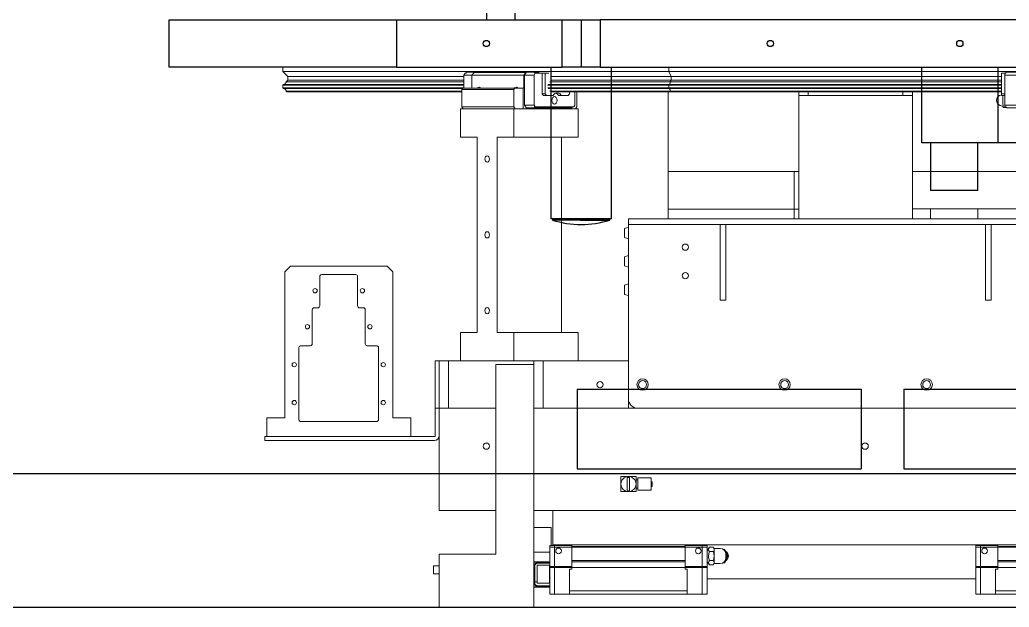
# Model space of a CAD drawing. Extents: x 500 to 100500, y -14500 to 21140.
# Drawn here: x 13504 to 14027, y -7569 to -7259 of the extents above; entities that cross this region are included whole.
import ezdxf

# ---------------------------------------------------------------- set-up
doc = ezdxf.new("R2010")
doc.units = 0
doc.linetypes.add('SLD-Solid', pattern=[0])
doc.layers.get('0').update_dxf_attribs({"linetype": 'CONTINUOUS'})
doc.layers.add('D', color=7, linetype='CONTINUOUS')
doc.layers.add('M06SMMF-001B', color=7, linetype='CONTINUOUS')
doc.layers.add('MODEL', color=7, linetype='SLD-Solid', lineweight=15)

# ---------------------------------------------------------------- blocks, each defined once
blk = doc.blocks.new('KSKDKFK')
blk.add_line((-19168.91, -27307.19, -52.38), (-15968.91, -27307.19, -52.38))
blk = doc.blocks.new('KA$C3c6553a9')
at = {"layer": 'M06SMMF-001B'}
for p, q in [((1034.5, 115, 160.86), (1184.5, 115, 160.86)), ((1034.5, 115, 160.86), (1034.5, 73, 160.86)), ((1184.5, 115, 160.86), (1184.5, 73, 160.86)), ((1207, 115, 160.86), (1207, 73, 160.86)), ((1207, 115, 160.86), (1357, 115, 160.86)), ((64.5, 70.5, 160.86), (2044.5, 70.5, 160.86)), ((1034.5, 73, 160.86), (1184.5, 73, 160.86)), ((1207, 73, 160.86), (1357, 73, 160.86)), ((44.5, 0, 160.86), (2044.5, 0, 160.86))]:
    blk.add_line(p, q, dxfattribs=at)
blk = doc.blocks.new('KCA$C73b08295')
at = {"layer": 'MODEL', "color": 1}
for p, q in [((0, 285), (0, 310)), ((120, 285), (120, 310)), ((217.5, 310), (217.5, 285)), ((120, 285), (0, 285)), ((60, 285), (60, 282.8)), ((263.75, 282.8), (60, 282.8)), ((60, 282.8), (62.7, 280.1)), ((207.5, 285), (120, 285)), ((156.96, 282.3), (156.59, 281.8)), ((156.96, 282.3), (161.29, 282.3)), ((159.85, 280.7), (160.95, 282.2)), ((160.95, 282.2), (188.26, 282.2)), ((161.29, 282.3), (161.21, 282.2)), ((163.42, 282.3), (161.29, 282.3)), ((163.42, 282.2), (163.42, 282.3)), ((188.26, 282.2), (187.25, 280.7)), ((187.55, 280.8), (188.5, 282.2)), ((188.5, 282.2), (188.26, 282.2)), ((188.57, 282.3), (188.5, 282.2)), ((193.29, 282.3), (188.57, 282.3)), ((193.29, 282.3), (192.95, 281.8)), ((193.29, 282.3), (195.25, 282.3)), ((195.25, 281.8), (195.25, 282.3)), ((217.5, 285), (207.5, 285)), ((227.5, 285), (217.5, 285)), ((707.5, 285), (227.5, 285)), ((263.75, 285), (263.75, 282.8)), ((263.75, 282.8), (265.1, 280.1)), ((671.25, 282.8), (263.75, 282.8)), ((441.81, 282.3), (441.79, 281.8)), ((441.81, 282.3), (448.21, 282.3)), ((62.7, 278.16), (61.75, 277.21)), ((61.75, 277.21), (155.52, 277.21)), ((155.52, 280.1), (62.7, 280.1)), ((62.7, 280.1), (62.7, 278.16)), ((62.7, 278.16), (155.52, 278.16)), ((156.26, 281.8), (155.52, 280.8)), ((155.52, 280.8), (159.92, 280.8)), ((155.52, 274), (155.52, 280.8)), ((156.26, 281.8), (156.59, 281.8)), ((159.85, 280.7), (187.25, 280.7)), ((159.85, 274.5), (159.85, 280.7)), ((187.25, 280.7), (187.25, 274.5)), ((192.64, 280.8), (187.55, 280.8)), ((187.55, 265), (187.55, 280.8)), ((193.32, 281.8), (192.64, 280.8)), ((192.64, 265), (192.64, 280.8)), ((193.32, 281.8), (192.95, 281.8)), ((197.03, 281.8), (193.32, 281.8)), ((197.03, 271), (197.03, 281.8)), ((198.51, 281.8), (197.03, 281.8)), ((198.51, 281.8), (198.51, 271)), ((200.42, 281.8), (198.51, 281.8)), ((201.01, 277.21), (264.62, 277.21)), ((201.57, 278.16), (265.1, 278.16)), ((265.1, 280.1), (201.67, 280.1)), ((264.62, 277.21), (265.1, 278.16)), ((264.62, 277.21), (439.54, 277.21)), ((265.1, 280.1), (265.1, 278.16)), ((439.54, 280.1), (265.1, 280.1)), ((265.1, 278.16), (439.54, 278.16)), ((439.54, 281.8), (439.54, 271)), ((439.54, 281.8), (441.29, 281.8)), ((441.29, 281.8), (441.25, 280.8)), ((441.25, 280.8), (448.13, 280.8)), ((441.25, 265), (441.25, 280.8)), ((441.29, 281.8), (441.79, 281.8)), ((60.4, 275.87), (60, 275.46)), ((60, 275.46), (60, 274.15)), ((60, 275.46), (155.52, 275.46)), ((155.52, 274.15), (60, 274.15)), ((60, 274.15), (60.42, 273.73)), ((155.52, 275.87), (60.4, 275.87)), ((60.42, 273.73), (154.83, 273.73)), ((154.53, 272.41), (61.74, 272.41)), ((61.74, 272.41), (62.15, 272)), ((154.52, 272), (62.15, 272)), ((154.52, 272), (154.52, 264)), ((154.53, 273.3), (155.02, 274)), ((154.53, 273.3), (181.96, 273.3)), ((154.53, 273.3), (154.53, 264)), ((182.46, 274), (155.02, 274)), ((182.46, 274), (181.96, 273.3)), ((181.96, 273.3), (181.96, 264)), ((186.88, 274), (182.46, 274)), ((186.88, 274), (186.88, 263)), ((186.91, 274), (186.88, 274)), ((199.83, 275.46), (263.75, 275.46)), ((263.75, 274.15), (199.85, 274.15)), ((200.11, 273.73), (263.96, 273.73)), ((263.95, 275.87), (200.12, 275.87)), ((264.62, 272.41), (201.03, 272.41)), ((264.83, 272), (201.3, 272)), ((211.34, 271), (211.34, 272)), ((214.26, 272), (214.26, 265)), ((215.2, 264), (215.2, 272)), ((263.75, 275.46), (263.95, 275.87)), ((263.75, 274.15), (263.75, 275.46)), ((263.75, 275.46), (439.54, 275.46)), ((263.96, 273.73), (263.75, 274.15)), ((439.54, 274.15), (263.75, 274.15)), ((439.54, 275.87), (263.95, 275.87)), ((263.96, 273.73), (439.54, 273.73)), ((264.83, 272), (264.62, 272.41)), ((439.54, 272.41), (264.62, 272.41)), ((439.54, 272), (264.83, 272)), ((332.5, 270), (332.5, 272)), ((337.5, 272), (337.5, 270)), ((387.5, 270), (387.5, 272)), ((392.5, 272), (392.5, 270)), ((197.71, 270), (197.03, 271)), ((198.51, 271), (197.03, 271)), ((197.71, 270), (199.18, 270)), ((199.18, 270), (198.51, 271)), ((199.18, 270), (202.82, 270)), ((205.56, 270), (207.04, 270)), ((207.04, 270), (210.67, 270)), ((210.67, 270), (211.34, 271)), ((263.5, 268.4), (263.5, 260.6)), ((337.5, 270), (332.5, 270)), ((332.5, 270), (332.5, 205)), ((387.5, 270), (337.5, 270)), ((392.5, 270), (387.5, 270)), ((392.5, 270), (392.5, 205)), ((439.54, 271), (441.25, 271)), ((439.54, 271), (439.58, 270)), ((441.25, 270), (439.58, 270)), ((153.75, 263), (153.74, 263)), ((153.74, 263), (153.74, 248)), ((153.75, 248), (153.75, 263)), ((153.75, 263), (182.03, 263)), ((154.52, 264), (155.22, 263)), ((154.53, 264), (181.96, 264)), ((155.23, 263), (154.53, 264)), ((181.96, 264), (182.67, 263)), ((182.03, 263), (182.03, 248)), ((215.98, 263), (182.03, 263)), ((192.64, 265), (187.55, 265)), ((187.55, 265), (188.57, 263.5)), ((188.57, 263.5), (192.92, 263.5)), ((188.94, 263), (189.28, 263.5)), ((192.64, 265), (193.32, 264)), ((192.95, 264), (192.92, 263.5)), ((192.92, 263.5), (212.51, 263.5)), ((192.95, 264), (193.32, 264)), ((193.32, 264), (213.59, 264)), ((194.69, 263.5), (195.03, 263)), ((201.11, 263), (201.45, 263.5)), ((206.86, 263.5), (207.2, 263)), ((209.85, 263), (209.85, 263.5)), ((210.94, 263), (210.94, 263.5)), ((213.22, 264), (212.51, 263.5)), ((213.59, 264), (214.26, 265)), ((214.49, 263), (215.2, 264)), ((215.98, 263), (215.98, 248)), ((439.95, 264.5), (440.35, 264.5)), ((440.45, 263.75), (441.95, 263.75)), ((441.25, 265), (441.29, 264)), ((441.25, 265), (448.1, 265)), ((441.79, 264), (441.29, 264)), ((442.31, 263.5), (441.79, 264)), ((442.31, 263.5), (448.1, 263.5)), ((263.5, 256.4), (263.5, 230)), ((153.74, 248), (153.75, 248)), ((153.75, 248), (162.59, 248)), ((162.58, 145), (162.58, 248)), ((162.59, 248), (162.59, 145)), ((173.2, 248), (182.03, 248)), ((173.2, 145), (173.2, 248)), ((182.03, 248), (215.98, 248)), ((207.14, 145), (207.14, 248)), ((263.5, 230), (263.5, 210)), ((263.5, 230), (330.02, 230)), ((330.02, 210), (330.02, 230)), ((330.02, 230), (332.5, 230)), ((392.5, 230), (460, 230)), ((263.5, 210), (263.5, 205)), ((263.5, 210), (330, 210)), ((330, 210), (330, 205)), ((330, 210), (332.5, 210)), ((332.5, 210), (330.02, 210)), ((460, 210.3), (392.5, 210.3)), ((402, 210.3), (402, 205)), ((427, 205), (427, 210.3)), ((242.5, 202), (242.5, 205)), ((242.5, 205), (247.5, 205)), ((247.5, 205), (477.5, 205)), ((242.45, 200.58), (240.41, 199.9)), ((240.41, 195.1), (240.41, 199.9)), ((242.5, 200.59), (242.45, 200.58)), ((247.5, 202), (242.5, 202)), ((242.5, 201.5), (242.5, 202)), ((242.5, 110), (242.5, 201.5)), ((247.5, 202), (477.5, 202)), ((291, 162), (291, 202)), ((294, 162), (294, 202)), ((431, 162), (431, 202)), ((434, 162), (434, 202)), ((240.41, 195.1), (242.45, 194.42)), ((242.45, 194.42), (242.5, 194.41)), ((242.45, 185.58), (240.41, 184.9)), ((240.41, 180.1), (240.41, 184.9)), ((242.5, 185.59), (242.45, 185.58)), ((64, 180), (61, 177)), ((64, 180), (115, 180)), ((118, 177), (115, 180)), ((240.41, 180.1), (242.45, 179.42)), ((242.45, 179.42), (242.5, 179.41)), ((61, 177), (61, 100)), ((79.5, 159), (79.5, 174.5)), ((80.5, 175.5), (98.5, 175.5)), ((99.5, 174.5), (99.5, 159)), ((118, 100), (118, 177)), ((242.45, 170.58), (240.41, 169.9)), ((240.41, 165.1), (240.41, 169.9)), ((242.5, 170.59), (242.45, 170.58)), ((240.41, 165.1), (242.45, 164.42)), ((242.45, 164.42), (242.5, 164.41)), ((294, 162), (291, 162)), ((431, 162), (434, 162)), ((75.5, 139), (75.5, 157)), ((76.5, 158), (78.5, 158)), ((100.5, 158), (102.5, 158)), ((103.5, 157), (103.5, 139)), ((153.74, 145), (153.74, 130)), ((153.74, 145), (153.75, 145)), ((153.75, 130), (153.75, 145)), ((162.59, 145), (153.75, 145)), ((182.03, 145), (173.2, 145)), ((182.03, 145), (182.03, 130)), ((182.03, 145), (215.98, 145)), ((215.98, 145), (215.98, 130)), ((68.5, 99), (68.5, 137)), ((69.5, 138), (74.5, 138)), ((104.5, 138), (109.5, 138)), ((110.5, 137), (110.5, 99)), ((140.5, 130), (142.5, 130)), ((140.5, 127), (140.5, 130)), ((140.5, 127), (140.5, 108)), ((142.5, 105), (142.5, 130)), ((142.5, 130), (147.5, 130)), ((147.5, 130), (147.5, 105)), ((147.5, 130), (182.5, 130)), ((172.5, 28), (172.5, 128)), ((172.5, 128), (192.5, 128)), ((182.5, 130), (192.5, 130)), ((192.5, 128), (192.5, 130)), ((192.5, 130), (197.5, 130)), ((192.5, 128), (192.5, 0)), ((197.5, 130), (197.5, 105)), ((197.5, 130), (242.5, 130)), ((242.5, 110), (242.5, 105)), ((140.5, 105), (140.5, 108)), ((142.5, 105), (140.5, 105)), ((140.5, 105), (140.5, 90.5)), ((142.5, 105), (142.5, 90.5)), ((147.5, 105), (142.5, 105)), ((147.5, 105), (172.5, 105)), ((197.5, 105), (192.5, 105)), ((197.5, 105), (242.5, 105)), ((242.5, 105), (247.5, 105)), ((247.5, 105), (477.5, 105)), ((61, 100), (51.5, 100)), ((51.5, 90), (51.5, 100)), ((127.5, 100), (118, 100)), ((127.5, 100), (127.5, 90)), ((109.5, 98), (69.5, 98)), ((50.5, 88), (50.5, 90)), ((50.5, 90), (53.5, 90)), ((140, 90), (53.5, 90)), ((142.5, 51), (142.5, 90.5)), ((53.5, 88), (50.5, 88)), ((53.5, 88), (140, 88)), ((238.5, 69), (242.5, 69)), ((238.5, 69), (238.5, 65)), ((241.9, 68.45), (241.9, 61.55)), ((246.5, 69), (242.5, 69)), ((243.1, 61.55), (243.1, 68.45)), ((246.5, 69), (246.5, 65)), ((254.5, 68.25), (247.5, 68.25)), ((247.5, 68.25), (247.5, 61.75)), ((254.5, 61.75), (254.5, 68.25)), ((238.5, 65), (238.5, 61)), ((247.5, 67.25), (246.5, 67.25)), ((246.5, 65), (246.5, 61)), ((246.5, 62.75), (247.5, 62.75)), ((255, 66.25), (254.5, 66.25)), ((254.5, 63.75), (255, 63.75)), ((255, 63.75), (255, 66.25)), ((242.5, 61), (238.5, 61)), ((242.5, 61), (246.5, 61)), ((247.5, 61.75), (254.5, 61.75)), ((142.5, 51), (172.5, 51)), ((192.5, 51), (547.5, 51)), ((202.5, 33), (202.5, 51)), ((201.7, 42), (192.5, 42)), ((201.7, 32.6), (201.7, 42)), ((201, 32.6), (203.5, 32.6)), ((201, 32.6), (201, 31.6)), ((203.5, 31.6), (201, 31.6)), ((201, 21.4), (201, 31.6)), ((202.5, 33), (547.5, 33)), ((203.5, 32.6), (203.5, 31.6)), ((203.5, 31.6), (203.5, 32.6)), ((212.6, 31.6), (203.5, 31.6)), ((203.5, 31.6), (203.5, 21.46)), ((212.6, 33), (212.6, 31.98)), ((212.6, 31.73), (212.6, 31.98)), ((272.4, 31.98), (212.6, 31.98)), ((212.6, 31.98), (212.6, 31.73)), ((272.4, 31.73), (212.6, 31.73)), ((212.6, 24.6), (212.6, 31.73)), ((272.4, 31.98), (272.4, 33)), ((281.5, 32.6), (272.4, 32.6)), ((272.4, 31.73), (272.4, 31.98)), ((272.4, 31.73), (272.4, 24.6)), ((281.5, 31.6), (272.4, 31.6)), ((281.5, 32.6), (284, 32.6)), ((281.5, 32.6), (281.5, 31.6)), ((281.5, 31.6), (281.5, 32.6)), ((284, 31.6), (281.5, 31.6)), ((281.5, 31.6), (281.5, 21.46)), ((284, 31.6), (284, 32.6)), ((285.31, 31.62), (284, 30)), ((284, 31.6), (284, 21.4)), ((287.44, 31.62), (285.31, 31.62)), ((287.8, 31), (287.44, 31.62)), ((287.44, 31.62), (287.8, 30.46)), ((426, 32.6), (428.5, 32.6)), ((426, 32.6), (426, 31.6)), ((428.5, 31.6), (426, 31.6)), ((426, 21.4), (426, 31.6)), ((428.5, 32.6), (428.5, 31.6)), ((428.5, 31.6), (428.5, 32.6)), ((437.6, 31.6), (428.5, 31.6)), ((428.5, 31.6), (428.5, 21.46)), ((437.6, 33), (437.6, 31.98)), ((437.6, 31.73), (437.6, 31.98)), ((497.4, 31.98), (437.6, 31.98)), ((437.6, 31.98), (437.6, 31.73)), ((497.4, 31.73), (437.6, 31.73)), ((437.6, 24.6), (437.6, 31.73)), ((142.5, 0), (142.5, 28)), ((142.5, 28), (172.5, 28)), ((201, 29), (192.5, 29)), ((287.44, 29.31), (285.31, 29.31)), ((287.8, 27), (287.44, 29.31)), ((287.8, 27), (287.44, 24.69)), ((291, 31), (287.8, 31)), ((287.8, 31), (287.8, 30.46)), ((287.8, 30.46), (287.8, 27)), ((287.8, 27), (287.8, 23.54)), ((292.84, 30.5), (292.55, 30.5)), ((292.96, 30.23), (292.84, 30.5)), ((292.84, 30.5), (293.25, 30.5)), ((294.3, 28.75), (293.25, 30.5)), ((293.96, 25.76), (294.71, 27)), ((294, 26), (294, 28)), ((294.71, 27), (294.1, 28.03)), ((294.3, 25.25), (295.12, 27)), ((294.71, 27), (295.12, 27)), ((295.06, 28.21), (294.74, 28.72)), ((142.5, 21.85), (139.5, 21.85)), ((139.5, 21.85), (139.5, 17.65)), ((192.5, 24), (201, 24)), ((192.5, 23.9), (201, 23.9)), ((201, 23.75), (192.5, 23.75)), ((192.75, 12.85), (192.75, 21.65)), ((193, 12.85), (193, 21.65)), ((194.25, 22.2), (200.75, 22.2)), ((194.25, 22.2), (194.25, 22.13)), ((194.25, 22.13), (200.75, 22.13)), ((194.25, 12.65), (194.25, 22.13)), ((194.6, 23.5), (200.4, 23.5)), ((200.4, 23.25), (194.6, 23.25)), ((200.75, 22.2), (200.75, 22.13)), ((200.75, 22.13), (200.75, 12.65)), ((201, 21.4), (201, 20.9)), ((203.5, 20.96), (203.5, 21.46)), ((203.5, 21.46), (212.6, 21.46)), ((203.5, 21.4), (203.5, 20.9)), ((203.5, 8.81), (203.5, 20.96)), ((203.5, 20.96), (212.6, 20.96)), ((212.6, 24.6), (212.6, 21.46)), ((212.6, 24.6), (272.4, 24.6)), ((212.6, 24.6), (212.6, 23.92)), ((212.6, 20.97), (212.6, 23.92)), ((212.6, 20.96), (212.6, 20.97)), ((212.6, 20.97), (272.4, 20.97)), ((212.6, 20.97), (212.6, 20.16)), ((212.6, 20.16), (212.6, 20.96)), ((272.4, 23.92), (272.4, 24.6)), ((272.4, 23.92), (272.4, 23.14)), ((272.4, 23.14), (272.4, 20.97)), ((272.4, 21.46), (281.5, 21.46)), ((272.4, 20.16), (272.4, 20.97)), ((281.5, 20.96), (272.4, 20.96)), ((272.4, 20.16), (272.4, 20.96)), ((281.5, 20.96), (281.5, 21.46)), ((281.5, 20.9), (281.5, 21.4)), ((281.5, 21.4), (284, 21.4)), ((281.5, 20.96), (281.5, 20.9)), ((284, 24), (285.31, 22.38)), ((284, 20.9), (284, 21.4)), ((287.44, 24.69), (285.31, 24.69)), ((285.31, 22.38), (287.44, 22.38)), ((287.44, 24.69), (287.8, 23.54)), ((287.8, 23.54), (287.44, 22.38)), ((287.44, 22.38), (287.8, 23)), ((287.8, 23.54), (287.8, 23)), ((287.8, 23), (291, 23)), ((292.56, 23.5), (292.84, 23.5)), ((292.84, 23.5), (292.99, 23.81)), ((292.84, 23.5), (293.25, 23.5)), ((293.25, 23.5), (294.3, 25.25)), ((294.74, 25.28), (295.06, 25.79)), ((426, 21.4), (426, 20.9)), ((428.5, 20.96), (428.5, 21.46)), ((428.5, 21.46), (437.6, 21.46)), ((428.5, 21.4), (428.5, 20.9)), ((428.5, 8.81), (428.5, 20.96)), ((428.5, 20.96), (437.6, 20.96)), ((437.6, 24.6), (437.6, 21.46)), ((437.6, 24.6), (497.4, 24.6)), ((437.6, 24.6), (437.6, 23.92)), ((437.6, 20.97), (437.6, 23.92)), ((437.6, 20.96), (437.6, 20.97)), ((437.6, 20.97), (497.4, 20.97)), ((437.6, 20.97), (437.6, 20.16)), ((437.6, 20.16), (437.6, 20.96)), ((139.5, 17.65), (142.5, 17.65)), ((203.5, 20.9), (201, 20.9)), ((201, 8.85), (201, 20.9)), ((211.4, 20.16), (212.6, 20.16)), ((211.4, 20.16), (211.4, 8.81)), ((211.4, 20.16), (211.4, 8.72)), ((211.4, 20.16), (212.6, 20.16)), ((273.6, 20.16), (272.4, 20.16)), ((273.6, 20.16), (272.4, 20.16)), ((273.6, 20.16), (273.6, 8.72)), ((273.6, 20.16), (273.6, 8.81)), ((281.5, 20.9), (281.5, 8.85)), ((281.5, 20.9), (281.5, 8.81)), ((284, 20.9), (284, 8.85)), ((428.5, 20.9), (426, 20.9)), ((426, 8.85), (426, 20.9)), ((436.4, 20.16), (437.6, 20.16)), ((436.4, 20.16), (436.4, 8.81)), ((436.4, 20.16), (436.4, 8.72)), ((436.4, 20.16), (437.6, 20.16)), ((192.5, 10.75), (201, 10.75)), ((192.5, 10.6), (201, 10.6)), ((194.25, 13.33), (193, 13.33)), ((200.75, 12.65), (194.25, 12.65)), ((194.6, 11.25), (200.4, 11.25)), ((200.4, 11), (194.6, 11)), ((201, 13.33), (200.75, 13.33)), ((284, 15), (426, 15)), ((201, 6.85), (201, 8.85)), ((201, 6.85), (203.5, 6.85)), ((201, 6.85), (203.5, 6.85)), ((201, 6.85), (201, 6.85)), ((203.5, 6.81), (203.5, 8.81)), ((203.5, 6.81), (211.4, 6.81)), ((211.4, 8.81), (211.4, 6.81)), ((211.4, 8.72), (273.6, 8.72)), ((211.4, 6.8), (211.4, 8.72)), ((273.6, 6.8), (211.4, 6.8)), ((273.6, 8.81), (273.6, 6.81)), ((273.6, 8.72), (273.6, 6.8)), ((281.5, 6.81), (273.6, 6.81)), ((281.5, 8.85), (281.5, 6.85)), ((281.5, 8.81), (281.5, 6.81)), ((284, 6.85), (281.5, 6.85)), ((284, 8.85), (284, 6.85)), ((284, 6.85), (284, 6.85)), ((426, 6.85), (426, 8.85)), ((426, 6.85), (428.5, 6.85)), ((426, 6.85), (428.5, 6.85)), ((426, 6.85), (426, 6.85)), ((428.5, 6.81), (428.5, 8.81)), ((428.5, 6.81), (436.4, 6.81)), ((436.4, 8.81), (436.4, 6.81)), ((436.4, 8.72), (498.6, 8.72)), ((436.4, 6.8), (436.4, 8.72)), ((498.6, 6.8), (436.4, 6.8)), ((142.5, 0), (192.5, 0))]:
    blk.add_line(p, q, dxfattribs=at)
at = {"layer": 'MODEL', "color": 1, "flags": 128}
for points in [[(204.8, 267.5), (204.7, 266.73), (204.41, 266.09), (203.97, 265.65), (203.45, 265.5), (202.93, 265.65), (202.5, 266.09), (202.2, 266.73), (202.1, 267.5), (202.2, 268.27), (202.5, 268.91), (202.93, 269.35), (203.45, 269.5), (203.97, 269.35), (204.41, 268.91), (204.7, 268.27), (204.8, 267.5)], [(441.98, 263.82), (441.95, 263.75), (441.9, 263.89)], [(169.06, 236.5), (168.97, 237.13), (168.72, 237.67), (168.34, 238.02), (167.89, 238.15), (167.45, 238.02), (167.07, 237.67), (166.81, 237.13), (166.73, 236.5), (166.81, 235.87), (167.07, 235.33), (167.45, 234.98), (167.89, 234.85), (168.34, 234.98), (168.72, 235.33), (168.97, 235.87), (169.06, 236.5)], [(169.06, 196.5), (168.97, 197.13), (168.72, 197.67), (168.34, 198.02), (167.89, 198.15), (167.45, 198.02), (167.07, 197.67), (166.81, 197.13), (166.73, 196.5), (166.81, 195.87), (167.07, 195.33), (167.45, 194.98), (167.89, 194.85), (168.34, 194.98), (168.72, 195.33), (168.97, 195.87), (169.06, 196.5)], [(169.06, 156.5), (168.97, 157.13), (168.72, 157.67), (168.34, 158.02), (167.89, 158.15), (167.45, 158.02), (167.07, 157.67), (166.81, 157.13), (166.73, 156.5), (166.81, 155.87), (167.07, 155.33), (167.45, 154.98), (167.89, 154.85), (168.34, 154.98), (168.72, 155.33), (168.97, 155.87), (169.06, 156.5)], [(203.5, 32.6), (208.6, 32.6), (212.6, 32.6)], [(203.5, 21.4), (203.5, 27.11), (203.5, 31.6)], [(272.4, 32.6), (277.5, 32.6), (281.5, 32.6)], [(281.5, 31.6), (281.5, 25.89), (281.5, 21.4)], [(428.5, 32.6), (433.6, 32.6), (437.6, 32.6)], [(428.5, 21.4), (428.5, 27.11), (428.5, 31.6)], [(295.41, 27), (295.25, 27.82), (295.06, 28.21)], [(295.06, 25.79), (295.25, 26.18), (295.41, 27)], [(200.4, 23.5), (200.76, 23.46), (201, 23.4)], [(201, 23.13), (200.71, 23.22), (200.4, 23.25)], [(201, 21.4), (202.4, 21.4), (203.5, 21.4)], [(272.4, 23.92), (238.91, 23.92), (212.6, 23.92)], [(426, 21.4), (427.4, 21.4), (428.5, 21.4)], [(497.4, 23.92), (463.91, 23.92), (437.6, 23.92)], [(203.5, 8.85), (203.5, 15.6), (203.5, 20.9)], [(284, 20.9), (282.6, 20.9), (281.5, 20.9)], [(428.5, 8.85), (428.5, 15.6), (428.5, 20.9)], [(200.4, 11.25), (200.71, 11.28), (201, 11.37)], [(201, 11.1), (200.76, 11.04), (200.4, 11)], [(203.5, 6.85), (203.5, 6.89), (203.5, 7), (203.5, 7.19), (203.5, 7.44), (203.5, 7.74), (203.5, 8.08), (203.5, 8.46), (203.5, 8.85)], [(284, 6.85), (282.6, 6.85), (281.5, 6.85)], [(428.5, 6.85), (428.5, 6.89), (428.5, 7), (428.5, 7.19), (428.5, 7.44), (428.5, 7.74), (428.5, 8.08), (428.5, 8.46), (428.5, 8.85)]]:
    blk.add_lwpolyline(points, dxfattribs=at)
at = {"layer": 'MODEL', "color": 1}
for centre, radius in [((167.5, 297.5), 1.65), ((317.5, 297.5), 1.65), ((417.5, 297.5), 1.65), ((272.5, 190), 1.65), ((272.5, 175), 1.65), ((77, 167), 1.13), ((102, 167), 1.13), ((73, 148), 1.13), ((106, 148), 1.13), ((66, 128), 1.13), ((113, 128), 1.13), ((250, 117.5), 3), ((325, 117.5), 3), ((400, 117.5), 3), ((227.5, 117.5), 1.65), ((250, 117.5), 2.1), ((325, 117.5), 2.1), ((400, 117.5), 2.1), ((66, 108), 1.13), ((113, 108), 1.13), ((167.5, 85), 1.65), ((367.5, 85), 1.65), ((205.6, 29.7), 1.5), ((279.4, 29.7), 1.5), ((430.6, 29.7), 1.5)]:
    blk.add_circle(centre, radius, dxfattribs=at)
for centre, radius, start, end in [((204.93, 269.2), 2.26, 20.8832, 159.1168), ((202.97, 268.73), 2.89, 26.0309, 64.98), ((439.95, 267.5), 3, 97.4976, 270), ((460.32, 266.5), 20.06, 177.1289, 187.8663), ((504.43, 267.68), 64.14, 177.9287, 180.1623), ((80.5, 174.5), 1, 90, 180), ((98.5, 174.5), 1, 0, 90), ((76.5, 157), 1, 90, 180), ((78.5, 159), 1, 270, 0), ((100.5, 159), 1, 180, 270), ((102.5, 157), 1, 0, 90), ((69.5, 137), 1, 90, 180), ((74.5, 139), 1, 270, 0), ((104.5, 139), 1, 180, 270), ((109.5, 137), 1, 0, 90), ((247.5, 110), 5, 180, 270), ((69.5, 99), 1, 180, 270), ((109.5, 99), 1, 270, 0), ((140, 90.5), 0.5, 270, 0), ((140, 90.5), 2.5, 270, 0), ((242.5, 65), 4, 90, 180), ((242.5, 65), 3.5, 80.1291, 99.8709), ((242.5, 65), 4, 360, 90), ((242.5, 65), 4, 180, 270), ((242.5, 65), 4, 270, 360), ((242.5, 65), 3.5, 260.1291, 279.8709), ((291, 28), 3, 0, 90), ((292.17, 26.94), 3.06, 300.8001, 1.12), ((292.13, 27.04), 3.1, 359.2648, 56.8578), ((194.6, 21.65), 1.85, 90, 180), ((194.6, 21.65), 1.6, 90, 180), ((291, 26), 3, 270, 0), ((194.6, 12.85), 1.85, 180, 270), ((194.6, 12.85), 1.6, 180, 270)]:
    blk.add_arc(centre, radius, start, end, dxfattribs=at)
for centre, ratio in [((159.48, 274.5), 0.73798), ((186.91, 274.5), 0.676234)]:
    blk.add_ellipse(centre, major_axis=(0, 0.5), ratio=ratio, start_param=3.141593, end_param=4.712389, dxfattribs=at)
for points, knots in [([(61.75, 277.21), (61.71, 277.04), (61.63, 276.69), (61.3, 276.27), (60.88, 275.97), (60.56, 275.9), (60.4, 275.87)], [0, 0, 0, 0, 0.25788, 0.515759, 0.773639, 1, 1, 1, 1]), ([(61.75, 277.21), (61.71, 277.04), (61.63, 276.69), (61.3, 276.27), (60.88, 275.97), (60.56, 275.9), (60.4, 275.87)], [0, 0, 0, 0, 0.25788, 0.515759, 0.773639, 1, 1, 1, 1]), ([(264.62, 277.21), (264.6, 277.04), (264.56, 276.69), (264.4, 276.27), (264.19, 275.97), (264.03, 275.9), (263.95, 275.87)], [0, 0, 0, 0, 0.25788, 0.515759, 0.773639, 1, 1, 1, 1]), ([(264.62, 277.21), (264.6, 277.04), (264.56, 276.69), (264.4, 276.27), (264.19, 275.97), (264.03, 275.9), (263.95, 275.87)], [0, 0, 0, 0, 0.25788, 0.515759, 0.773639, 1, 1, 1, 1]), ([(60.42, 273.73), (60.59, 273.69), (60.93, 273.61), (61.36, 273.27), (61.64, 272.86), (61.71, 272.55), (61.74, 272.41)], [0, 0, 0, 0, 0.261455, 0.52291, 0.784364, 1, 1, 1, 1]), ([(60.42, 273.73), (60.59, 273.69), (60.93, 273.61), (61.36, 273.27), (61.64, 272.86), (61.71, 272.55), (61.74, 272.41)], [0, 0, 0, 0, 0.261455, 0.52291, 0.784364, 1, 1, 1, 1]), ([(163.65, 274.5), (163.65, 274.5), (163.42, 274.37), (163.01, 274.16), (162.45, 274.01), (162.19, 274), (162.12, 274)], [0, 0, 0, 0, 0.0059808, 0.5581749, 0.8904054, 1, 1, 1, 1]), ([(164.47, 274), (164.43, 274.02), (164.31, 274.06), (164.01, 274.28), (163.74, 274.45), (163.65, 274.5), (163.65, 274.5)], [0, 0, 0, 0, 0.275969, 0.7737955, 0.9940207, 1, 1, 1, 1]), ([(183.45, 274.5), (183.45, 274.5), (183.22, 274.37), (182.81, 274.16), (182.25, 274.01), (181.99, 274), (181.92, 274)], [0, 0, 0, 0, 0.005981, 0.558175, 0.890405, 1, 1, 1, 1]), ([(184.27, 274), (184.23, 274.02), (184.11, 274.06), (183.81, 274.28), (183.54, 274.45), (183.45, 274.5), (183.45, 274.5)], [0, 0, 0, 0, 0.275969, 0.773795, 0.994021, 1, 1, 1, 1]), ([(263.51, 272), (263.51, 271.99), (263.51, 271.95), (263.51, 271.85), (263.51, 271.71), (263.51, 271.56), (263.51, 271.35), (263.51, 271.13), (263.51, 270.9), (263.51, 270.71), (263.51, 270.46), (263.51, 270.21), (263.51, 269.98), (263.51, 269.75), (263.51, 269.54), (263.51, 269.33), (263.51, 269.14), (263.51, 268.97), (263.5, 268.82), (263.5, 268.72), (263.5, 268.63), (263.5, 268.56), (263.5, 268.5), (263.5, 268.43), (263.5, 268.4), (263.5, 268.4), (263.5, 268.4)], [0, 0, 0, 0, 0.006823, 0.041835, 0.076847, 0.111859, 0.149398, 0.219362, 0.254374, 0.291914, 0.336416, 0.406377, 0.441387, 0.478925, 0.548885, 0.583895, 0.621433, 0.691396, 0.726407, 0.763946, 0.798958, 0.83397, 0.868983, 0.906522, 0.976484, 1, 1, 1, 1]), ([(263.96, 273.73), (264.04, 273.69), (264.22, 273.61), (264.43, 273.27), (264.57, 272.86), (264.61, 272.55), (264.62, 272.41)], [0, 0, 0, 0, 0.261455, 0.52291, 0.784364, 1, 1, 1, 1]), ([(263.96, 273.73), (264.04, 273.69), (264.22, 273.61), (264.43, 273.27), (264.57, 272.86), (264.61, 272.55), (264.62, 272.41)], [0, 0, 0, 0, 0.261455, 0.52291, 0.784364, 1, 1, 1, 1]), ([(263.5, 260.58), (263.5, 260.58), (263.5, 260.6), (263.5, 260.6), (263.5, 260.59), (263.5, 260.54), (263.5, 260.46), (263.5, 260.37), (263.5, 260.25), (263.5, 260.1), (263.51, 259.98), (263.51, 259.85), (263.51, 259.71), (263.51, 259.56), (263.51, 259.35), (263.51, 259.13), (263.51, 258.9), (263.51, 258.71), (263.51, 258.46), (263.51, 258.21), (263.51, 257.98), (263.51, 257.75), (263.51, 257.54), (263.51, 257.33), (263.51, 257.14), (263.51, 256.97), (263.5, 256.82), (263.5, 256.72), (263.5, 256.63), (263.5, 256.56), (263.5, 256.5), (263.5, 256.43), (263.5, 256.4), (263.5, 256.4), (263.5, 256.4)], [0, 0, 0, 0, 0.021523, 0.046885, 0.074078, 0.124757, 0.150118, 0.177309, 0.227989, 0.25335, 0.280543, 0.305905, 0.331268, 0.356631, 0.383824, 0.434506, 0.459868, 0.487062, 0.5193, 0.569979, 0.595341, 0.622533, 0.673212, 0.698574, 0.725766, 0.776447, 0.801809, 0.829003, 0.854365, 0.879728, 0.905091, 0.932285, 0.982965, 1, 1, 1, 1]), ([(285.31, 29.31), (285.09, 29.64), (284.65, 30.3), (284.92, 31.11), (285.24, 31.53), (285.31, 31.62)], [0, 0, 0, 0, 0.435632, 0.875568, 1, 1, 1, 1]), ([(285.31, 29.31), (285.09, 28.65), (284.65, 27.32), (284.92, 25.7), (285.24, 24.87), (285.31, 24.69)], [0, 0, 0, 0, 0.435632, 0.875568, 1, 1, 1, 1]), ([(287.8, 30.46), (287.78, 30.28), (287.75, 29.89), (287.55, 29.51), (287.44, 29.31)], [0, 0, 0, 0, 0.461018, 1, 1, 1, 1]), ([(295.12, 27), (294.99, 27.31), (294.75, 27.88), (294.44, 28.48), (294.3, 28.75)], [0, 0, 0, 0, 0.53866, 1, 1, 1, 1]), ([(285.31, 24.69), (285.09, 24.36), (284.65, 23.7), (284.92, 22.89), (285.24, 22.47), (285.31, 22.38)], [0, 0, 0, 0, 0.435632, 0.875568, 1, 1, 1, 1])]:
    blk.add_open_spline(points, degree=3, knots=knots, dxfattribs=at)
blk = doc.blocks.new('LP F')
at = {"color": 2}
for p, q in [((14127.57, -93857.04), (14127.57, -93832.04)), ((14127.57, -93832.04), (14247.57, -93832.04)), ((14247.57, -93832.04), (14247.57, -93857.04)), ((14247.57, -93832.04), (14335.07, -93832.04)), ((14335.07, -93857.04), (14335.07, -93832.04)), ((14335.07, -93832.04), (14345.07, -93832.04)), ((14345.07, -93832.04), (14345.07, -93857.04)), ((14345.07, -93832.04), (14355.07, -93832.04)), ((14355.07, -93832.04), (14355.07, -93857.04)), ((14835.07, -93832.04), (14355.07, -93832.04)), ((14247.57, -93857.04), (14127.57, -93857.04)), ((14247.57, -93857.04), (14335.07, -93857.04)), ((14329.07, -93857.04), (14329.07, -93937.04)), ((14329.07, -93857.04), (14329.07, -93937.04)), ((14345.07, -93857.04), (14335.07, -93857.04)), ((14355.07, -93857.04), (14345.07, -93857.04)), ((14355.07, -93857.04), (14835.07, -93857.04)), ((14361.07, -93937.04), (14361.07, -93857.04)), ((14361.07, -93937.04), (14361.07, -93857.04)), ((14525.07, -93897.04), (14525.07, -93857.04)), ((14565.07, -93857.04), (14565.07, -93897.04)), ((14565.07, -93897.04), (14525.07, -93897.04)), ((14529.61, -93897.04), (14529.61, -93922.04)), ((14554.61, -93922.04), (14554.61, -93897.04)), ((14625.07, -93897.04), (14565.07, -93897.04)), ((14535.27, -93922.04), (14529.61, -93922.04)), ((14554.61, -93922.04), (14535.27, -93922.04)), ((14361.07, -93937.04), (14329.07, -93937.04)), ((14329.89, -93937.04), (14329.89, -93937.76)), ((14329.89, -93937.04), (14329.89, -93937.76)), ((14360.25, -93937.76), (14329.89, -93937.76)), ((14344.77, -93937.76), (14360.25, -93937.76)), ((14360.25, -93937.76), (14360.25, -93937.04)), ((14360.25, -93937.76), (14360.25, -93937.04))]:
    blk.add_line(p, q, dxfattribs=at)
for centre in [(14295.07, -93844.54), (14445.07, -93844.54), (14545.07, -93844.54)]:
    blk.add_circle(centre, 1.65, dxfattribs=at)
blk.add_arc((14345.07, -93888.36), 51.67, 252.9163, 287.0837, dxfattribs=at)
blk = doc.blocks.new('SP F')
at = {"color": 3}
for p, q in [((14857.12, -97673.31), (14857.12, -97729.31)), ((14872.12, -97673.31), (14872.12, -97729.31)), ((14857.12, -97729.31), (14872.12, -97729.31))]:
    blk.add_line(p, q, dxfattribs=at)

msp = doc.modelspace()

# ---------------------------------------------------------------- block references
at = {"color": 0}
for name, p in [('SP F', (-1106.4, 90470.27, -139.53)), ('LP F', (-544.35, 86573, -139.53))]:
    msp.add_blockref(name, p, dxfattribs=at)
at = {"layer": 'D'}
msp.add_blockref('KSKDKFK', (30867.63, 19738.15, -55.27), dxfattribs=at)
at = {"layer": 'D', "color": 1}
msp.add_blockref('KA$C3c6553a9', (12764.21, -7569.04, -268.51), dxfattribs=at)
at = {"layer": 'M06SMMF-001B'}
msp.add_blockref('KCA$C73b08295', (13583.22, -7569.04, -139.53), dxfattribs=at)

doc.saveas('drawing.dxf')
